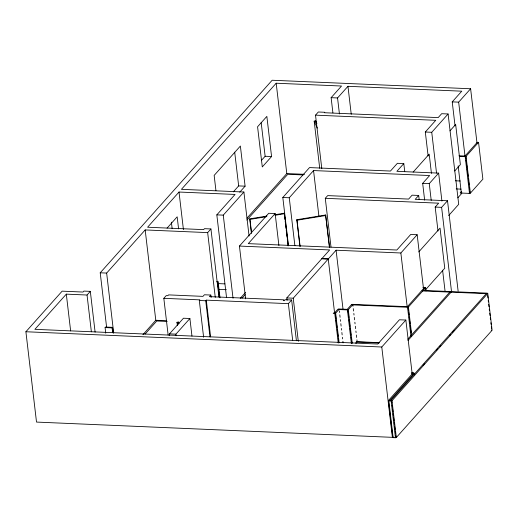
<?xml version="1.0" encoding="UTF-8"?>
<svg xmlns="http://www.w3.org/2000/svg" width="518" height="518" viewBox="0 0 518 518"><rect width="100%" height="100%" fill="white"/><g stroke="black" fill="none" stroke-linecap="round" stroke-linejoin="round"><path stroke-width="0.78" d="M90.32 291.362L87.043 295.027L66.31 294.14L34.887 329.331L377.758 344.03L399.423 319.768L405.859 320.046L381.779 347.008L392.391 437.341L36.513 422.079L25.9 331.747L62.147 291.155L83.022 292.048L83.884 291.09L90.32 291.362L95.105 332.135M106.598 327.162L100.214 272.798L272.164 80.245L470.616 88.759L477.007 143.117M113.695 333.029L106.65 273.077L145.176 229.934L207.66 232.608L210.93 228.95L204.493 228.671L203.639 229.629L147.591 227.227L179.014 192.036L235.062 194.444L216.828 214.86L226.502 297.196M332.906 112.866L331.119 97.675L341.524 86.027L276.185 83.223L181.429 189.335L243.907 192.016L249.074 235.981M167.055 228.147L177.169 216.822L178.581 228.865M105.743 333.184L105.089 327.583L105.568 327.039L112.581 327.344L113.235 332.945M233.307 191.9L238.662 185.904L234.699 152.182M261.525 160.302L265.132 156.261L261.169 122.539M112.659 332.685L112.095 327.881L112.581 327.344M239.743 192.178L245.098 186.182L240.378 146.037L214.154 175.401L215.948 190.656M271.568 156.54L262.289 166.925L257.575 126.781L266.854 116.388L271.568 156.54L265.132 156.261M233.029 298.271L223.264 215.138L243.907 192.016M321.808 168.713L315.514 115.151L318.33 111.998L324.767 112.276L324.365 112.723L438.176 117.605L441.66 113.701L448.096 113.979L458.708 204.312L448.685 215.54M339.432 113.941L337.555 97.954L347.96 86.305L461.771 91.181L452.227 101.871L455.044 125.855M168.149 335.094L163.824 298.323L166.239 295.616L167.858 295.687L168.57 294.891L202.985 296.367L204.403 294.774L210.839 295.046L211.124 297.449M142.942 334.647L155.788 320.266L145.176 229.934M246.95 218.175L286.791 173.556L276.185 83.223M145.072 334.097L156.773 320.992L167.184 321.438M246.905 220.059L287.775 174.288L303.121 174.942M245.636 298.828L239.433 246.069L268.712 213.28L275.149 213.558L278.904 245.532M288.455 245.454L282.815 197.487L309.524 167.579L390.449 171.05L397.371 163.306L403.8 163.578L404.739 171.575M275.149 213.558L248.284 243.641L396.84 250.013L410.729 234.46L417.165 234.732L423.549 289.096M294.884 245.726L289.251 197.766L313.545 170.558L429.642 175.537L422.675 183.346L424.643 200.136M169.684 335.463L169.496 333.864L183.463 318.227L189.899 318.499L191.964 336.085M203.613 337.263L199.294 300.492L199.857 299.864L163.824 298.323M216.563 281.734L218.123 281.798L217.638 282.342L219.425 297.539M176.12 335.742L175.932 334.142L189.899 318.499M209.958 336.745L205.73 300.77L206.293 300.142L288.364 303.658L291.634 299.993L285.198 299.721L284.343 300.68L283.32 300.641L284.032 299.838L209.414 296.639L210.839 295.046M331.008 247.073L325.285 198.31L327.693 195.61L408.624 199.08L412.108 195.176L418.686 195.454L419.153 199.456M240.229 298.355L245.519 292.424M241.997 298.206L245.163 294.651M428.127 156.002L425.31 132.019L435.761 120.305L315.514 115.151M403.8 163.578L396.885 171.328L438.636 173.116L441.919 201.094M436.532 173.064L431.74 132.297L448.096 113.979M465.047 156.507L458.663 102.15L470.616 88.759M287.095 300.317L286.81 297.915L329.655 249.935L239.433 246.069M298.316 341.362L293.246 298.193L336.091 250.213L400.861 252.991L417.165 234.732M413.131 172.112L429.189 154.131L431.449 173.4M449.987 130.834L455.659 124.482L460.373 164.633L454.707 170.979M418.686 195.454L415.203 199.359L447.513 200.744L458.126 291.077M431.222 200.414L429.247 183.625L438.636 173.116M458.152 165.844L461.344 193.046L469.496 193.395L465.17 156.591L465.656 156.054L458.987 155.763M466.058 156.352L478.554 142.359L477.266 142.301L464.769 156.294L466.058 156.352L470.383 193.149L469.094 193.097M338.248 343.026L334.77 313.429L335.256 312.885L333.709 312.82M335.658 313.183L339.141 309.278L337.853 309.227L334.369 313.125L335.658 313.183L339.135 342.786M438.001 231.06L435.185 207.077L438.668 203.173L325.285 198.31M347.41 309.913L347.895 309.375L338.74 308.981L338.254 309.524L347.41 309.913L351.353 343.518M348.297 309.673L352.803 304.629L351.508 304.571L347.008 309.615L348.297 309.673L352.24 343.272M451.573 292.087L441.614 207.349L447.513 200.744M461.337 191.556L460.23 192.826L460.651 193.253A1.437 0.544 -6.7 0 0 460.981 193.305L461.823 193.344L457.815 197.831M461.344 193.046L461.829 192.502M469.496 193.395L469.981 192.851L469.794 191.252M470.383 193.149L482.88 179.157L478.554 142.359M418.751 251.929L440.041 228.095L444.755 268.24L425.595 289.698M355.62 343.11L357.122 341.427L356.934 339.827M356.274 343.123L357.284 341.997L379.111 342.935M407.53 307.258L408.016 306.714L352.395 304.331L351.91 304.869L407.53 307.258L410.916 336.059M408.417 307.012L425.634 287.736L424.346 287.678L407.129 306.96L408.417 307.012L411.706 335.016M407.763 339.206L450.278 291.595M407.977 340.468L451.566 291.653M392.748 437.354L388.422 400.556L412.878 373.174L414.167 373.225L414.355 374.825M395.733 435.612L395.92 437.211L395.441 437.755L393.149 437.652L388.83 400.854L389.309 400.31L391.602 400.408L391.88 402.81M414.167 373.225L389.717 400.608L388.422 400.556M395.441 437.755L391.116 400.951L391.602 400.408M423.064 365.216L424.676 363.409M436.519 350.149L437.593 348.944M439.743 346.536L440.824 345.331M449.436 335.683L450.511 334.479M452.661 332.07L454.28 330.264M392.003 400.705L487.775 293.453L486.486 293.402L390.714 400.654L392.003 400.705L396.328 437.509L395.033 437.451M393.149 437.652L393.635 437.114M491.213 330.503L491.699 329.96M396.328 437.509L492.1 330.257L487.775 293.453M319.71 168.233L314.173 121.128L315.604 120.895L316.874 123.692M251.418 233.242L249.728 218.874L266.997 216.038M274.838 214.75L284.259 213.209L284.492 213.727L288.248 245.661M249.728 218.874L249.967 219.392L266.446 216.692M275.077 215.274L284.492 213.727M299.89 246.056L296.795 219.71L325.621 214.983L329.61 247.436M296.795 219.71L297.028 220.234L325.861 215.501M177.37 325.466L176.994 322.274L178.425 322.041L179.066 323.452M452.227 101.871L458.663 102.15M331.119 97.675L337.555 97.954M425.31 132.019L431.74 132.297M459.246 156.339L465.17 156.591M286.791 173.556L304.539 174.32M455.432 180.788L460.275 180.996M422.675 183.346L429.247 183.625M456.228 188.928L461.02 189.135M238.662 185.904L245.098 186.182M282.815 197.487L289.251 197.766M435.185 207.077L441.614 207.349M216.828 214.86L223.264 215.138M328.263 258.981L321.827 258.702L328.25 258.987L334.641 313.351M100.214 272.798L106.65 273.077M422.915 287.335L425.233 287.438L424.747 287.976L423.2 287.911M217.651 283.573L224.857 283.883M219.127 289.374L226.34 289.679M286.81 297.915L293.246 298.193M199.294 300.492L205.73 300.77M333.229 313.358L334.77 313.429M155.788 320.266L166.2 320.713M105.089 327.583L112.095 327.881M356.235 341.673L379.61 342.676M169.496 333.864L175.932 334.142M25.9 331.747L381.779 347.008M411.506 372.83L413.765 372.928L413.28 373.472L411.771 373.407M388.83 400.854L391.116 400.951M314.173 121.128L317.353 128.114M176.994 322.274L177.959 324.391M487.658 295.558L487.937 297.96M488.221 300.356L488.409 301.955M488.688 304.357L488.973 306.76M489.251 309.155L489.439 310.755M489.724 313.157L490.002 315.559M490.287 317.961L490.475 319.561M490.85 322.759L491.038 324.359M491.323 326.761L491.511 328.36M465.656 156.054L465.935 158.45M466.122 160.049L466.504 163.254M466.692 164.853L466.971 167.249M467.158 168.855L467.534 172.054M467.722 173.653L468.007 176.055M468.285 178.451L468.57 180.853M468.758 182.453L469.036 184.855M469.321 187.251L469.606 189.653M442.599 270.228L445.046 291.012M425.634 287.736L426.01 290.935M408.203 308.314L408.488 310.716M408.676 312.315L408.955 314.717M409.239 317.113L409.518 319.515M409.706 321.115L409.991 323.517M410.269 325.913L410.554 328.315M410.742 329.914L411.027 332.316M411.305 334.719L411.493 336.318M400.861 252.991L407.154 306.552M405.859 320.046L412.244 374.404M392.165 405.212L392.353 406.811M392.631 409.207L392.916 411.609M393.194 414.011L393.382 415.611M393.667 418.007L393.952 420.409M394.23 422.811L394.418 424.41M394.703 426.813L394.981 429.208M395.266 431.611L395.454 433.21M347.96 86.305L351.243 114.284M352.803 304.629L352.991 306.229M353.27 308.631L353.554 311.027M353.833 313.429L354.021 315.028M354.306 317.43L354.584 319.826M354.869 322.228L355.057 323.828M355.335 326.23L355.62 328.632M355.898 331.028L356.093 332.627M356.371 335.029L356.656 337.432M348.083 310.975L348.361 313.371M348.549 314.976L348.834 317.372M349.113 319.774L349.397 322.177M349.585 323.776L349.864 326.172M350.149 328.574L350.427 330.976M350.621 332.575L350.9 334.978M351.185 337.373L351.463 339.776M351.651 341.375L351.839 342.974M336.091 250.213L343.039 309.369M339.329 310.878L339.523 312.477M339.802 314.879L340.086 317.281M340.365 319.677L340.553 321.283M340.838 323.679L341.116 326.081M341.401 328.483L341.589 330.083M341.867 332.478L342.152 334.881M342.43 337.283L342.625 338.882M342.903 341.284L343.091 342.884M315.604 120.895L315.792 122.494M325.621 214.983L329.467 247.714M335.256 312.885L335.444 314.484M335.632 316.084L335.917 318.486M336.104 320.085L336.48 323.284M336.668 324.883L336.946 327.285M337.231 329.688L337.509 332.083M337.697 333.683L337.982 336.085M338.26 338.487L338.545 340.883M313.545 170.558L318.9 216.123M297.028 220.234L300.123 246.581M284.259 213.209L284.537 215.605M284.725 217.197L285.01 219.593M285.198 221.192L285.573 224.385M285.761 225.984L286.04 228.38M286.227 229.973L286.603 233.165M286.791 234.764L287.069 237.16M287.257 238.753L287.632 241.951M287.82 243.544L288.105 245.94M291.634 299.993L296.425 340.766M288.364 303.658L292.683 340.43M249.967 219.392L251.56 232.964M218.123 281.798L220.001 297.798M210.93 228.95L218.913 296.898M207.66 232.608L215.261 297.364M206.293 300.142L210.612 336.914M179.014 192.036L183.43 229.61M171.393 222.164L172.144 228.587M178.425 322.041L178.613 323.633M87.043 295.027L91.369 331.798M66.31 294.14L70.636 330.911M422.604 290.378L422.118 290.922L486.888 293.7L487.373 293.156L422.604 290.378"/></g></svg>
